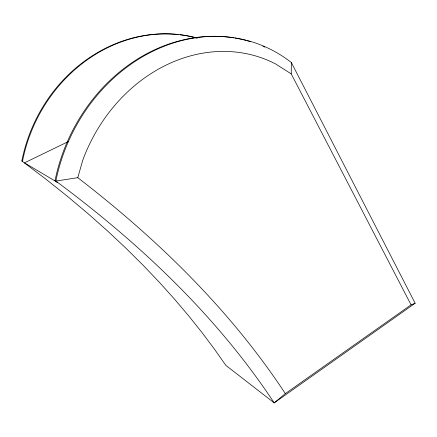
<?xml version="1.0" encoding="UTF-8"?>
<svg xmlns="http://www.w3.org/2000/svg" width="437" height="437" viewBox="0 0 437 437"><rect width="100%" height="100%" fill="white"/><g stroke="black" fill="none" stroke-linecap="round" stroke-linejoin="round"><path stroke-width="0.66" d="M178.187 34.55A148.138 131.936 -66.5 0 0 21.85 160.98L45.404 178.777L67.527 196.415L88.318 213.895L107.835 231.233L126.162 248.424L143.352 265.488L159.478 282.417L174.587 299.225L188.729 315.918L201.96 332.502L214.321 348.983L225.847 365.365L274.196 402.876L285.328 393.617L411.064 304.84L291.233 73.897L291.353 62.535A166.257 141.992 -66.5 0 0 55.849 181.065L55.046 180.59A165.836 141.768 -66.5 0 1 233.538 37.811M291.353 62.535L415.15 303.234L274.196 402.876C216.561 315.689 139.398 243.103 55.849 181.065L77.775 177.679L82.784 160.139A154.955 131.379 -66.5 0 1 275.556 63.9L291.233 73.897M68.5 141.495L24.472 162.859L57.236 182.256L55.046 180.59M411.064 304.84L415.15 303.234M21.85 160.98L22.473 161.351A148.476 132.132 -66.5 0 1 197.584 38.106M77.775 177.679C157.063 238.793 230.086 309.686 285.328 393.617M234.893 38.03A165.836 141.768 -66.5 0 1 246.168 40.477M247.468 40.827A165.836 141.768 -66.5 0 1 250.68 41.772M262.905 46.267A165.836 141.768 -66.5 0 1 264.778 47.092M180.197 34.785A148.138 131.936 -66.5 0 1 196.606 38.052"/></g></svg>
